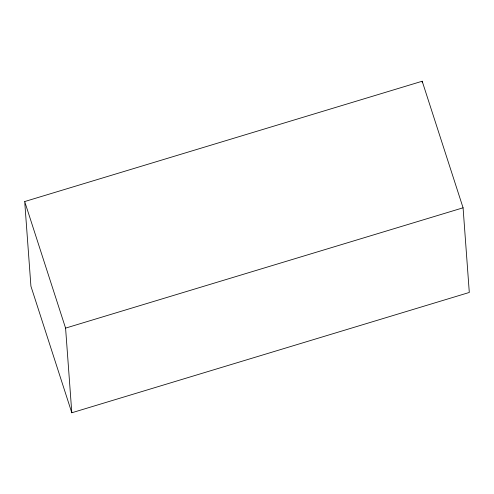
<?xml version="1.0" encoding="UTF-8"?>
<svg xmlns="http://www.w3.org/2000/svg" width="494" height="494" viewBox="0 0 494 494"><rect width="100%" height="100%" fill="white"/><g stroke="black" fill="none" stroke-linecap="round" stroke-linejoin="round"><path stroke-width="0.74" d="M24.7 201.546L422.191 81.232L463.076 207.801L469.3 292.454L71.809 412.768L30.924 286.199L24.7 201.546L65.579 328.115L71.809 412.768M65.579 328.115L463.076 207.801M422.191 81.232L422.308 82.776"/></g></svg>
